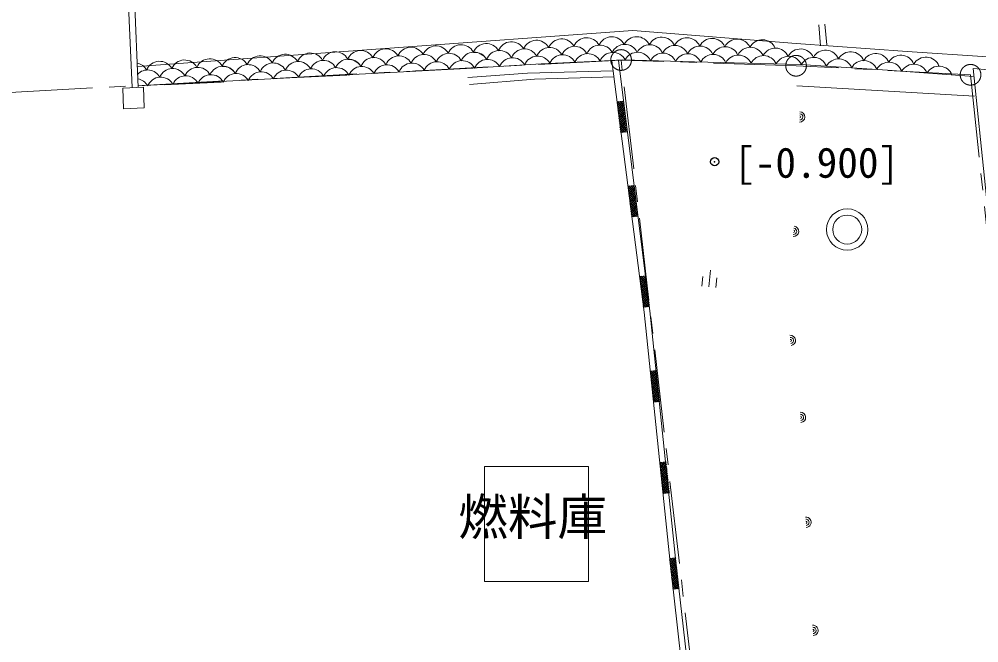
# Model space of a CAD drawing. Units: millimetres at full size, sheet at 1:400; details may follow other scales. Extents: x -117226 to 115574, y -80033 to 82367.
# Drawn here: x 37455 to 60659, y 55462 to 70531 of the extents above; entities that cross this region are included whole.
import ezdxf
from ezdxf.enums import TextEntityAlignment as Align

# ---------------------------------------------------------------- set-up
doc = ezdxf.new("R2010")
doc.units = ezdxf.units.MM
doc.header["$LTSCALE"] = 400
doc.header["$PDMODE"] = 32
doc.header["$PDSIZE"] = 200
doc.linetypes.add('CHAIN1', pattern=[8, 5, -1, 1, -1])
doc.linetypes.add('DASHED2', pattern=[3, 2, -1])
for name, color, linetype, lineweight in [('0-0_通芯', 7, 'CHAIN1', 9), ('7-5_家具', 7, 'Continuous', 9), ('9-9_文字', 3, 'Continuous', 13), ('E-1_太線', 4, 'Continuous', 5)]:
    doc.layers.add(name, color=color, linetype=linetype, lineweight=lineweight)
doc.layers.add('5-9_文字', color=2, linetype='Continuous')
doc.styles.add('ＭＳ ゴシック', font='')
doc.styles.get('ＭＳ ゴシック').set_extended_font_data('MS Gothic')

msp = doc.modelspace()

# ---------------------------------------------------------------- linework, layer by layer
at = {"layer": '0-0_通芯'}
for p, q in [((52009.7, 69545.2), (-54631.5, 63907.5)), ((58586.3, 12875.6), (52009.7, 69545.2)), ((60460, 69188), (66391.1, 12829.6))]:
    msp.add_line(p, q, dxfattribs=at)
msp.add_lwpolyline([(60460, 69188), (56240.7, 69406.4), (52009.7, 69545.2)], dxfattribs=at)
for centre in [(52009.7, 69545.2), (56240.7, 69406.4), (60460, 69188)]:
    msp.add_circle(centre, 250, dxfattribs=at)
at = {"layer": '5-9_文字'}
msp.add_point((54272.1, 67086.8), dxfattribs=at)
at = {"layer": '7-5_家具'}
for p, q in [((40081.4, 71326.4), (40183.1, 68876.9)), ((40233.8, 71270.5), (40333, 68883.1))]:
    msp.add_line(p, q, dxfattribs=at)
at = {"layer": '7-5_家具', "color": 4, "lineweight": 5}
msp.add_lwpolyline([(39979, 68368), (40478.6, 68388.7), (40457.9, 68888.3), (39958.3, 68867.6)], close=True, dxfattribs=at)
at = {"layer": '9-9_文字'}
msp.add_lwpolyline([(48703.9, 56940.4), (48703.9, 59720), (51223.3, 59720), (51223.3, 56940.4)], close=True, dxfattribs=at)
at = {"layer": 'E-1_太線', "linetype": 'DASHED2'}
for p, q in [((56617.7, 72786.1), (56829.9, 69887.5)), ((56718.9, 72801.1), (56981.7, 69909.9))]:
    msp.add_line(p, q, dxfattribs=at)
at = {"layer": 'E-1_太線'}
for p, q in [((40312.1, 69385.4), (52295.3, 70262.1)), ((48272.1, 69338.4), (40331.5, 68918.6)), ((43999.2, 69116.6), (45385.7, 69179.3)), ((47037.5, 69286.1), (48424, 69348.8)), ((40961, 68947.1), (42347.4, 69009.8)), ((56260.6, 68922.3), (60554.3, 68673.2)), ((52059.6, 68552.7), (51910.6, 68535.5)), ((52081.1, 68366.9), (51914.8, 68498.7)), ((51949.1, 68539.9), (51915.1, 68497)), ((52001.8, 68546), (51921.1, 68444.3)), ((52075, 68419.6), (51926.5, 68537.3)), ((52054.5, 68552.1), (51927.2, 68391.6)), ((52065.1, 68505.2), (51933.3, 68338.9)), ((52068.9, 68472.3), (51979.2, 68543.4)), ((52062.8, 68525), (52031.9, 68549.5)), ((52087.2, 68314.2), (51920.9, 68446)), ((52093.3, 68261.6), (51927, 68393.3)), ((52099.4, 68208.9), (51933.1, 68340.7)), ((52105.5, 68156.2), (51939.2, 68288)), ((52071.2, 68452.5), (51939.4, 68286.2)), ((52111.6, 68103.5), (51945.3, 68235.3)), ((52077.3, 68399.8), (51945.5, 68233.5)), ((52083.4, 68347.1), (51951.6, 68180.9)), ((52089.5, 68294.4), (51957.7, 68128.2)), ((52095.6, 68241.7), (51963.8, 68075.5)), ((52117.7, 68050.8), (51951.4, 68182.6)), ((52123.8, 67998.2), (51957.5, 68129.9)), ((52129.9, 67945.5), (51963.6, 68077.2)), ((52135.9, 67892.8), (51969.7, 68024.6)), ((52101.7, 68189.1), (51969.9, 68022.8)), ((52107.8, 68136.4), (51976, 67970.1)), ((52113.9, 68083.7), (51982.1, 67917.5)), ((52120, 68031), (51988.2, 67864.8)), ((52142, 67840.1), (51975.8, 67971.9)), ((52125.5, 67805.3), (51981.9, 67919.2)), ((52072.8, 67799.3), (51988, 67866.5)), ((52020.2, 67793.2), (51994.1, 67813.8)), ((52126, 67978.3), (51994.3, 67812.1)), ((51996.8, 67790.5), (52145.8, 67807.7)), ((52132.1, 67925.7), (52027.8, 67794)), ((52138.2, 67873), (52080.5, 67800.1)), ((52144.3, 67820.3), (52133.2, 67806.2)), ((52325.6, 66514.8), (52176.5, 66497.6)), ((52347, 66329.1), (52180.8, 66460.8)), ((52215.1, 66502.1), (52181, 66459.1)), ((52353.1, 66276.4), (52186.9, 66408.1)), ((52267.8, 66508.2), (52187.1, 66406.4)), ((52341, 66381.7), (52192.4, 66499.4)), ((52320.4, 66514.3), (52193.2, 66353.7)), ((52331.1, 66467.3), (52199.3, 66301)), ((52337.2, 66414.6), (52205.4, 66248.4)), ((52334.9, 66434.4), (52245.1, 66505.5)), ((52328.8, 66487.1), (52297.8, 66511.6)), ((52359.2, 66223.7), (52193, 66355.5)), ((52365.3, 66171), (52199.1, 66302.8)), ((52371.4, 66118.3), (52205.2, 66250.1)), ((52377.5, 66065.6), (52211.3, 66197.4)), ((52343.2, 66361.9), (52211.5, 66195.7)), ((52383.6, 66013), (52217.4, 66144.7)), ((52349.3, 66309.2), (52217.6, 66143)), ((52355.4, 66256.6), (52223.7, 66090.3)), ((52361.5, 66203.9), (52229.8, 66037.6)), ((52367.6, 66151.2), (52235.9, 65984.9)), ((52389.7, 65960.3), (52223.5, 66092)), ((52395.8, 65907.6), (52229.6, 66039.4)), ((52401.9, 65854.9), (52235.7, 65986.7)), ((52408, 65802.2), (52241.7, 65934)), ((52373.7, 66098.5), (52242, 65932.3)), ((52379.8, 66045.8), (52248, 65879.6)), ((52385.9, 65993.1), (52254.1, 65826.9)), ((52392, 65940.5), (52260.2, 65774.2)), ((52391.5, 65767.5), (52247.8, 65881.3)), ((52338.8, 65761.4), (52253.9, 65828.6)), ((52286.1, 65755.3), (52260, 65776)), ((52262.7, 65752.6), (52411.7, 65769.8)), ((52398.1, 65887.8), (52293.8, 65756.2)), ((52404.2, 65835.1), (52346.5, 65762.3)), ((52410.3, 65782.4), (52399.1, 65768.4)), ((52612.1, 64331.8), (52463.1, 64314.6)), ((52633.6, 64146.1), (52467.3, 64277.8)), ((52501.6, 64319.1), (52467.5, 64276.1)), ((52554.3, 64325.2), (52473.6, 64223.4)), ((52627.5, 64198.7), (52479, 64316.5)), ((52606.9, 64331.3), (52479.7, 64170.7)), ((52617.6, 64284.3), (52485.8, 64118)), ((52621.4, 64251.4), (52531.6, 64322.5)), ((52615.3, 64304.1), (52584.3, 64328.6)), ((53962.8, 64078), (53986, 64312.3)), ((54172.9, 64465.5), (54132.9, 64061.2)), ((54303, 64044.4), (54326.2, 64278.7)), ((52639.6, 64093.4), (52473.4, 64225.1)), ((52645.7, 64040.7), (52479.5, 64172.5)), ((52651.8, 63988), (52485.6, 64119.8)), ((52657.9, 63935.3), (52491.7, 64067.1)), ((52623.7, 64231.6), (52491.9, 64065.4)), ((52629.8, 64178.9), (52498, 64012.7)), ((52635.8, 64126.2), (52504.1, 63960)), ((52641.9, 64073.6), (52510.2, 63907.3)), ((52664, 63882.6), (52497.8, 64014.4)), ((52670.1, 63830), (52503.9, 63961.7)), ((52676.2, 63777.3), (52510, 63909.1)), ((52682.3, 63724.6), (52516.1, 63856.4)), ((52648, 64020.9), (52516.3, 63854.6)), ((52654.1, 63968.2), (52522.4, 63801.9)), ((52660.2, 63915.5), (52528.5, 63749.3)), ((52666.3, 63862.8), (52534.6, 63696.6)), ((52688.4, 63671.9), (52522.2, 63803.7)), ((52694.5, 63619.2), (52528.3, 63751)), ((52678, 63584.5), (52534.4, 63698.3)), ((52625.3, 63578.4), (52540.4, 63645.6)), ((52672.4, 63810.1), (52540.6, 63643.9)), ((52572.6, 63572.3), (52546.5, 63593)), ((52678.5, 63757.5), (52546.7, 63591.2)), ((52549.2, 63569.6), (52698.3, 63586.8)), ((52684.6, 63704.8), (52580.3, 63573.2)), ((52690.7, 63652.1), (52633, 63579.3)), ((52696.8, 63599.4), (52685.6, 63585.4)), ((52864.2, 62041.4), (52715, 62025.5)), ((52884, 61855.4), (52718.9, 61988.7)), ((52753.6, 62029.6), (52719.1, 61986.9)), ((52806.3, 62035.2), (52724.7, 61934.2)), ((52859, 62040.9), (52730.4, 61881.5)), ((52878.4, 61908.2), (52730.9, 62027.2)), ((52869.2, 61993.8), (52736, 61828.7)), ((52872.7, 61960.9), (52783.6, 62032.8)), ((52867.1, 62013.6), (52836.4, 62038.4)), ((52889.6, 61802.7), (52724.6, 61935.9)), ((52895.3, 61750), (52730.2, 61883.2)), ((52900.9, 61697.2), (52735.8, 61830.5)), ((52906.5, 61644.5), (52741.4, 61777.7)), ((52874.9, 61941.1), (52741.6, 61776)), ((52912.1, 61591.8), (52747.1, 61725)), ((52880.5, 61888.3), (52747.3, 61723.3)), ((52886.1, 61835.6), (52752.9, 61670.5)), ((52891.7, 61782.9), (52758.5, 61617.8)), ((52897.4, 61730.1), (52764.1, 61565.1)), ((52917.8, 61539), (52752.7, 61672.3)), ((52923.4, 61486.3), (52758.3, 61619.5)), ((52929, 61433.6), (52763.9, 61566.8)), ((52934.6, 61380.8), (52769.6, 61514.1)), ((52903, 61677.4), (52769.8, 61512.3)), ((52908.6, 61624.7), (52775.4, 61459.6)), ((52914.3, 61571.9), (52781, 61406.9)), ((52919.9, 61519.2), (52786.6, 61354.1)), ((52940.3, 61328.1), (52775.2, 61461.3)), ((52923.5, 61293.5), (52780.8, 61408.6)), ((52870.7, 61287.8), (52786.5, 61355.9)), ((52818, 61282.2), (52792.1, 61303.1)), ((52925.5, 61466.5), (52792.3, 61301.4)), ((52794.6, 61279.7), (52943.7, 61295.6)), ((52931.1, 61413.7), (52825.7, 61283)), ((52936.8, 61361), (52878.4, 61288.7)), ((52942.4, 61308.3), (52931.1, 61294.3)), ((53099.8, 59832.8), (52950.7, 59816.9)), ((53119.7, 59646.9), (52954.6, 59780.1)), ((52989.3, 59821), (52954.8, 59778.4)), ((53125.3, 59594.1), (52960.2, 59727.4)), ((53042, 59826.7), (52960.4, 59725.6)), ((53130.9, 59541.4), (52965.9, 59674.6)), ((53094.7, 59832.3), (52966.1, 59672.9)), ((53114.1, 59699.6), (52966.6, 59818.6)), ((53104.9, 59785.2), (52971.7, 59620.2)), ((53110.6, 59732.5), (52977.3, 59567.4)), ((53116.2, 59679.8), (52982.9, 59514.7)), ((53108.4, 59752.3), (53019.3, 59824.2)), ((53102.8, 59805.1), (53072.1, 59829.9)), ((53136.6, 59488.7), (52971.5, 59621.9)), ((53142.2, 59435.9), (52977.1, 59569.2)), ((53147.8, 59383.2), (52982.8, 59516.4)), ((53153.5, 59330.5), (52988.4, 59463.7)), ((53121.8, 59627), (52988.6, 59462)), ((53159.1, 59277.7), (52994, 59411)), ((53127.4, 59574.3), (52994.2, 59409.2)), ((53133.1, 59521.6), (52999.8, 59356.5)), ((53138.7, 59468.8), (53005.5, 59303.7)), ((53144.3, 59416.1), (53011.1, 59251)), ((53164.7, 59225), (52999.6, 59358.2)), ((53170.3, 59172.3), (53005.3, 59305.5)), ((53176, 59119.5), (53010.9, 59252.8)), ((53159.1, 59084.9), (53016.5, 59200)), ((53149.9, 59363.4), (53016.7, 59198.3)), ((53155.6, 59310.6), (53022.3, 59145.5)), ((53161.2, 59257.9), (53028, 59092.8)), ((53166.8, 59205.2), (53061.3, 59074.5)), ((53106.4, 59079.3), (53022.1, 59147.3)), ((53053.7, 59073.7), (53027.8, 59094.6)), ((53030.3, 59071.2), (53179.4, 59087.1)), ((53172.5, 59152.4), (53114.1, 59080.1)), ((53178.1, 59099.7), (53166.8, 59085.7)), ((53327.6, 57516.3), (53178.6, 57499.4)), ((53348.8, 57330.5), (53182.8, 57462.6)), ((53217.1, 57503.8), (53183, 57460.8)), ((53354.7, 57277.8), (53188.8, 57409.9)), ((53269.8, 57509.7), (53189, 57408.1)), ((53342.8, 57383.2), (53194.5, 57501.2)), ((53360.7, 57225.1), (53194.7, 57357.2)), ((53322.5, 57515.7), (53194.9, 57355.5)), ((53333, 57468.7), (53200.9, 57302.8)), ((53339, 57416.1), (53206.9, 57250.1)), ((53345, 57363.4), (53212.9, 57197.4)), ((53336.8, 57435.9), (53247.2, 57507.2)), ((53330.8, 57488.6), (53299.9, 57513.2)), ((53366.7, 57172.4), (53200.7, 57304.5)), ((53372.7, 57119.7), (53206.7, 57251.8)), ((53378.7, 57067), (53212.7, 57199.1)), ((53384.7, 57014.3), (53218.7, 57146.4)), ((53351, 57310.7), (53218.9, 57144.7)), ((53390.7, 56961.6), (53224.7, 57093.7)), ((53357, 57258), (53224.9, 57092)), ((53363, 57205.3), (53230.9, 57039.3)), ((53369, 57152.6), (53236.9, 56986.6)), ((53375, 57099.9), (53242.9, 56933.9)), ((53396.7, 56908.9), (53230.7, 57041)), ((53402.7, 56856.2), (53236.7, 56988.3)), ((53408.7, 56803.6), (53242.7, 56935.6)), ((53392.1, 56768.8), (53248.7, 56883)), ((53381, 57047.2), (53248.9, 56881.2)), ((53387, 56994.5), (53254.9, 56828.5)), ((53392.9, 56941.8), (53260.8, 56775.8)), ((53398.9, 56889.1), (53294.4, 56757.7)), ((53339.4, 56762.8), (53254.7, 56830.3)), ((53286.7, 56756.8), (53260.7, 56777.6)), ((53263.3, 56754.2), (53412.4, 56771.1)), ((53404.9, 56836.4), (53347.1, 56763.7)), ((53410.9, 56783.7), (53399.7, 56769.7))]:
    msp.add_line(p, q, dxfattribs=at)
for points in [[(52295.3, 70262.1), (56241.2, 69941.7), (58931.1, 69753.5), (60873, 69625.8)], [(51944.9, 69535.9), (52705.6, 63483.2), (53330.4, 57422.4), (54539.1, 46806.4), (55737.2, 36071.1), (56643.6, 27415.3), (57799.9, 17612.3), (58417.6, 12981.5), (52744.4, 13502), (44486.4, 14213.4), (34382.6, 15099.2)], [(51789.4, 69525.3), (52570.5, 63447.8), (53198.6, 57403), (54371.7, 46920.3), (55561.8, 36104.6), (56494.6, 27397.9), (57703.4, 17568.4), (58221.6, 13206.8), (52757.4, 13651.4), (44499.4, 14362.9), (34395.7, 15248.6)], [(48272.1, 69338.4), (50075.8, 69455.6), (51462.2, 69518.3), (52045.7, 69546.2), (53782.9, 69498.1), (56342.4, 69436.1), (58452, 69303.6), (60539, 69148.1)], [(48300.8, 69123.8), (49745.7, 69226), (51820.5, 69286.6)], [(58324, 13366.2), (62382, 13066.8), (63294.6, 13021.8), (66273.8, 12804.8), (65989.3, 15425.5), (65214.7, 22429.8), (64630, 28102.2), (63969.8, 34043.5), (63428.1, 40581.4), (62766.7, 46919.9), (62199.9, 52980.3), (61478.8, 59866.1), (60822.9, 66455.3), (60520.2, 69336.8), (60904.2, 69311.3)], [(48346.6, 68957.3), (49914.5, 69085.6), (51842.9, 69134.9)]]:
    msp.add_lwpolyline(points, dxfattribs=at)
for radius in [500, 350]:
    msp.add_circle((57478.1, 65448.3), radius, dxfattribs=at)
for centre, radius, start, end in [((51178.3, 69747.5), 336.3, 27.9161, 157.53761), ((51783.3, 69769.8), 336.3, 26.69067, 156.31218), ((52385.5, 69772.4), 336.3, 24.17401, 153.79552), ((52993.5, 69760.6), 336.3, 23.98658, 153.60809), ((53601.2, 69746.3), 336.3, 23.70656, 153.32807), ((46925.7, 69517), 336.3, 28.46676, 158.08827), ((47532.1, 69548.9), 336.3, 27.93817, 157.55968), ((48140, 69578), 336.3, 27.9161, 157.53761), ((48750.8, 69607), 336.3, 28.9938, 158.61531), ((49357.9, 69649), 336.3, 28.9938, 158.61531), ((49964, 69686.5), 336.3, 28.46676, 158.08827), ((50280, 69511.1), 336.3, 28.03148, 157.65299), ((50570.4, 69718.4), 336.3, 27.93817, 157.55968), ((50887.4, 69540.2), 336.3, 27.83882, 157.46033), ((51495.7, 69569.3), 336.3, 28.00342, 157.62494), ((52097.7, 69585.7), 336.3, 25.50973, 155.13124), ((52701, 69578.3), 336.3, 23.46207, 153.08358), ((53309.8, 69560.9), 336.3, 23.6363, 153.25781), ((53918.5, 69545.1), 336.3, 23.76164, 153.38315), ((54209.8, 69731), 336.3, 23.77569, 153.3972), ((54527, 69530.1), 336.3, 23.7962, 153.41772), ((54817.7, 69714.8), 336.3, 23.56109, 153.1826), ((55135.5, 69515.4), 336.3, 23.80653, 153.42804), ((55426.4, 69698.3), 336.3, 23.70288, 153.32439), ((43281.3, 69310), 336.3, 28.9938, 158.61531), ((43887.4, 69347.5), 336.3, 28.46676, 158.08827), ((44493.9, 69379.4), 336.3, 27.93817, 157.55968), ((45101.7, 69408.5), 336.3, 27.9161, 157.53761), ((45712.5, 69437.5), 336.3, 28.9938, 158.61531), ((46319.6, 69479.5), 336.3, 28.9938, 158.61531), ((46636.2, 69307.1), 336.3, 28.87837, 158.49988), ((47241.7, 69341.6), 336.3, 28.03148, 157.65299), ((47849.1, 69370.8), 336.3, 27.83882, 157.46033), ((48457.4, 69399.8), 336.3, 28.00342, 157.62494), ((48460.8, 69394.2), 336.3, 29.13304, 93.94379), ((49067.9, 69436.1), 336.3, 29.13304, 158.75455), ((49674.5, 69476.6), 336.3, 28.87837, 158.49988), ((49991, 69304.1), 336.3, 28.72968, 158.35119), ((50596.2, 69336.2), 336.3, 27.71274, 157.33425), ((51204.4, 69363.4), 336.3, 27.79308, 157.41459), ((51812.7, 69391.8), 336.3, 27.92599, 157.5475), ((52408.9, 69395.5), 336.3, 23.17891, 152.80042), ((53018.2, 69376.2), 336.3, 23.57018, 153.19169), ((53626.8, 69359.5), 336.3, 23.66436, 153.28587), ((54235.5, 69344), 336.3, 23.79231, 153.41382), ((54843.9, 69329.2), 336.3, 23.80262, 153.42413), ((55452.3, 69314.5), 336.3, 23.80301, 153.42452), ((55742.3, 69497.6), 336.3, 23.21797, 152.83948), ((56060.7, 69299.8), 336.3, 23.80298, 153.4245), ((56350.6, 69476.8), 336.3, 23.25534, 152.87686), ((56954.4, 69447.8), 336.3, 21.61075, 151.23226), ((57560.5, 69407.5), 336.3, 21.16436, 150.78587), ((58168.8, 69367), 336.3, 21.60076, 151.22227), ((58774.5, 69325.8), 336.3, 20.98225, 150.60376), ((59380.6, 69279.7), 336.3, 20.69703, 150.31855), ((40243.1, 69140.5), 336.3, 28.9938, 78.76394), ((40849.2, 69178), 336.3, 28.46676, 158.08827), ((41455.6, 69209.9), 336.3, 27.93817, 157.55968), ((42063.4, 69239), 336.3, 27.9161, 157.53761), ((42380.9, 69060.8), 336.3, 28.00342, 157.62494), ((42674.2, 69268.1), 336.3, 28.9938, 158.61531), ((42384.2, 69055.2), 336.3, 29.13304, 93.94379), ((42991.3, 69097.1), 336.3, 29.13304, 158.75455), ((43597.9, 69137.6), 336.3, 28.87837, 158.49988), ((44203.4, 69172.1), 336.3, 28.03148, 157.65299), ((44810.8, 69201.3), 336.3, 27.83882, 157.46033), ((45419.2, 69230.3), 336.3, 28.00342, 157.62494), ((45422.5, 69224.7), 336.3, 29.13304, 93.94379), ((45739.4, 69053), 336.3, 29.14045, 158.76196), ((46029.6, 69266.6), 336.3, 29.13304, 158.75455), ((46346.5, 69094.9), 336.3, 29.14045, 158.76196), ((46952.8, 69134.6), 336.3, 28.72968, 158.35119), ((47558, 69166.7), 336.3, 27.71274, 157.33425), ((48166.1, 69193.9), 336.3, 27.79308, 157.41459), ((48777.6, 69222.5), 336.3, 29.14045, 158.76196), ((49384.8, 69264.4), 336.3, 29.14045, 158.76196), ((56662.9, 69273.1), 336.3, 21.50956, 151.13107), ((57270.5, 69234.5), 336.3, 21.58649, 151.208), ((57877.9, 69196.3), 336.3, 21.59582, 151.21733), ((58483.6, 69155.2), 336.3, 21.02006, 150.64157), ((59089.6, 69109.2), 336.3, 20.68344, 150.30495), ((59696.3, 69061.2), 336.3, 20.64968, 150.27119), ((40559.7, 68968.1), 336.3, 28.87837, 135.54076), ((41165.1, 69002.6), 336.3, 28.03148, 157.65299), ((41481.4, 68827.7), 336.3, 27.71274, 157.33425), ((41772.6, 69031.8), 336.3, 27.83882, 157.46033), ((42089.6, 68854.9), 336.3, 27.79308, 157.41459), ((42701.1, 68883.5), 336.3, 29.14045, 158.76196), ((43308.2, 68925.4), 336.3, 29.14045, 158.76196), ((43914.5, 68965.1), 336.3, 28.72968, 158.35119), ((44519.7, 68997.2), 336.3, 27.71274, 157.33425), ((45127.9, 69024.4), 336.3, 27.79308, 157.41459), ((40270, 68755.9), 336.3, 29.14045, 80.67221), ((40876.2, 68795.6), 336.3, 28.72968, 158.35119), ((56330.3, 68170.7), 125, 268.03346, 88.03346), ((56330.3, 68170.7), 75, 268.03346, 88.03346), ((56330.3, 68170.7), 25, 268.03346, 88.03346), ((56180.4, 65405.4), 125, 264.35316, 84.35316), ((56180.4, 65405.4), 75, 264.35316, 84.35316), ((56180.4, 65405.4), 25, 264.35316, 84.35316), ((56104.7, 62768.5), 125, 276.60201, 96.60201), ((56104.7, 62768.5), 75, 276.60201, 96.60201), ((56104.7, 62768.5), 25, 276.60201, 96.60201), ((56347.5, 60909.7), 125, 274.07705, 94.07705), ((56347.5, 60909.7), 75, 274.07705, 94.07705), ((56347.5, 60909.7), 25, 274.07705, 94.07705), ((56479.5, 58373.7), 125, 273.81717, 93.81717), ((56479.5, 58373.7), 75, 273.81717, 93.81717), ((56479.5, 58373.7), 25, 273.81717, 93.81717), ((56649.5, 55761.5), 125, 273.81717, 93.81717), ((56649.5, 55761.5), 75, 273.81717, 93.81717), ((56649.5, 55761.5), 25, 273.81717, 93.81717)]:
    msp.add_arc(centre, radius, start, end, dxfattribs=at)

# ---------------------------------------------------------------- texts
at = {"layer": '5-9_文字', "style": 'ＭＳ ゴシック'}
msp.add_text('[-0.900]', height=733.1, dxfattribs=at).set_placement((54743, 66479.5), align=Align.BOTTOM_LEFT)
at = {"layer": '9-9_文字', "style": 'ＭＳ ゴシック'}
msp.add_text('燃料庫', height=879.8, dxfattribs=at).set_placement((48070.8, 57799.6), align=Align.BOTTOM_LEFT)

doc.saveas('drawing.dxf')
